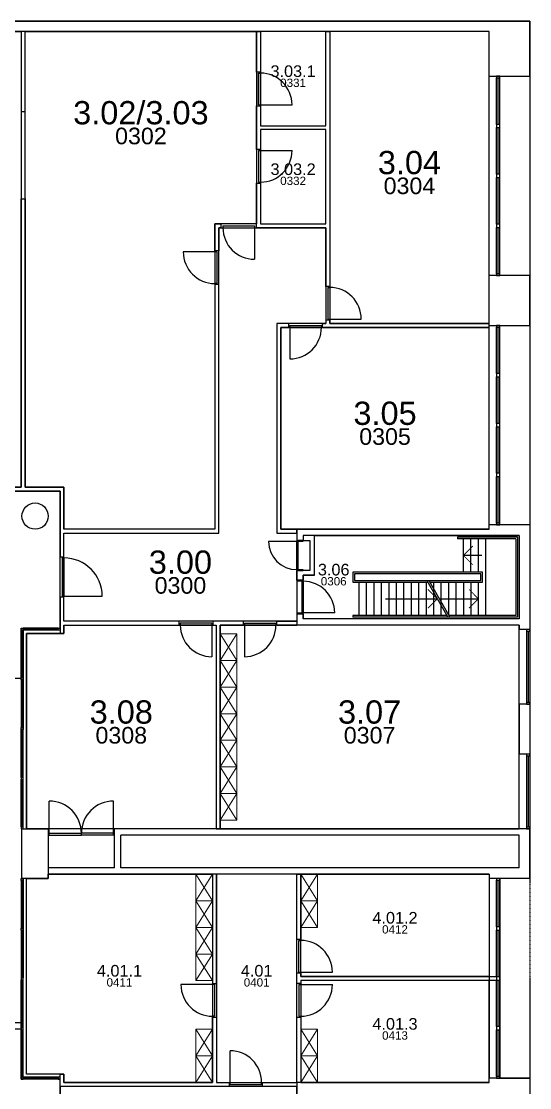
# Model space of a CAD drawing. Header units: millimetres. Extents: x -3070 to 46890, y -11671 to 43799.
# Drawn here: x 31585 to 46890, y 11709 to 43799 of the extents above; entities that cross this region are included whole.
import ezdxf
from ezdxf.enums import TextEntityAlignment as Align

# ---------------------------------------------------------------- set-up
doc = ezdxf.new("R2010")
doc.units = ezdxf.units.MM
doc.linetypes.add('HIDDEN', pattern=[0.375, 0.25, -0.125])
for name, color, linetype in [('T-020---V_LOKAALNAAM', 2, 'Continuous'), ('T-020---V_LOKAALNUMMER', 7, 'Continuous'), ('T-025---V_POLYGOON_BUITENOMTREK', 7, 'Continuous'), ('T-026---V_POLYGOON_LOKAAL', 7, 'Continuous'), ('T-20----B_Wanden', 12, 'Continuous'), ('T-223---B_LICHTEWANDEN', 5, 'Continuous'), ('T-24----B_Trappen', 2, 'Continuous'), ('T-28----B_Kolommen', 4, 'Continuous'), ('T-282---B_DRAAGSTR_PROJECTIE', 7, 'HIDDEN'), ('T-31----B_BUITENSCHRIJNWERK', 2, 'Continuous'), ('T-32----B_BINNENSCHRIJNWERK', 2, 'Continuous'), ('T-328---B_Binnentablet', 3, 'Continuous'), ('T-8-----B_MEUBILAIR', 6, 'Continuous')]:
    doc.layers.add(name, color=color, linetype=linetype)
doc.styles.add('S1-100_H2.5', font='arial.ttf', dxfattribs={"height": 250})
doc.styles.add('S1-100_H3.5', font='arial.ttf', dxfattribs={"height": 350})
doc.styles.add('S1-100_H5', font='arial.ttf', dxfattribs={"height": 500})
doc.styles.add('S1-100_H7', font='arial.ttf', dxfattribs={"height": 700})

msp = doc.modelspace()

# ---------------------------------------------------------------- linework, layer by layer
at = {"layer": 'T-025---V_POLYGOON_BUITENOMTREK'}
msp.add_lwpolyline([(31739.99999999996, -150.9289301387034), (31739.99999999997, -6300.928930138722), (28589.99999999997, -6300.928930138722), (28589.99999999997, -5400.928930138693), (22590, -5400.928930138693), (22590.00000000003, -6300.928930138722), (-2470, -6300.928930138707), (-2470, 19644.07106986131), (-3070, 19644.07106986131), (-3070, 43699.07106986129), (22399.99999999998, 43699.07106986131), (22399.99999999998, 43799.07106986133), (46890, 43799.07106986131), (46890.00000000002, 17999.07106986126), (45989.99999999997, 17999.07106986129), (45989.99999999997, 11999.07106986132), (46890.00000000002, 11999.07106986132), (46890, 8849.07106986131), (40740, 8849.071069861278, -0.4142135623730959)], format="xyb", close=True, dxfattribs=at)
at = {"layer": 'T-026---V_POLYGOON_LOKAAL'}
for points in [[(22590, 43489.07106986131), (31585, 43489.07106986143), (31585, 29779.07106986131), (28470.00000000002, 29779.07106986131), (28470.00000000002, 28649.07106986131), (22590, 28649.07106986131)], [(31704.99999999997, 43489.07106986108), (38665.00000000003, 43489.07106986108), (38665.00000000003, 37709.0710698613), (37410, 37709.07106986128), (37410, 28519.0710698613), (32870, 28519.0710698613), (32870.00000000003, 29779.07106986131), (31705.0000000001, 29779.07106986131)], [(38785.00000000003, 40659.07106986128), (40750.00000000002, 40659.07106986128), (40750.00000000002, 43489.07106986108), (38785.00000000003, 43489.07106986108)], [(40870.00000000003, 34709.07106986101), (45670.00000000009, 34709.07106986101), (45670.00000000009, 43489.07106986131), (40870.00000000003, 43489.07106986131)], [(38785.00000000003, 37709.07106986127), (40750.00000000002, 37709.07106986127), (40750.00000000002, 40539.0710698613), (38785.00000000003, 40539.0710698613)], [(32870, 28399.0710698613), (37529.99999999997, 28399.0710698613), (37529.99999999997, 37589.0710698613), (40750.00000000002, 37589.0710698613), (40750.00000000002, 34709.07106986101), (39280, 34709.07106986101), (39280, 28399.0710698613), (39880, 28399.0710698613), (39880, 25749.07106986129), (32870, 25749.07106986143)], [(39399.99999999997, 28519.07106986132), (45669.99999999991, 28519.07106986132), (45669.99999999991, 34589.07106986118), (39399.99999999997, 34589.07106986118)], [(40410, 28329.07106986131), (46569.99999999997, 28329.07106986131), (46569.99999999997, 25819.07106986131), (40070, 25819.07106986131), (40069.99999999997, 27129.07106986133), (40410, 27129.07106986133)], [(31740, 25379.0710698613), (32870, 25379.07106986131), (32870.00000000002, 25629.07106986128), (37449.99999999997, 25629.07106986128), (37449.99999999997, 19499.07106986131), (31739.99999999997, 19499.0710698613)], [(37570, 19499.0710698613), (46570.00000000008, 19499.07106986132), (46569.99999999997, 25629.07106986131), (37570, 25629.07106986128)], [(31740, 17999.07106986129), (32395.00000000003, 17999.0710698613), (32395.00000000003, 18135.3714970089), (37340.00032227182, 18134.88708174231), (37340.00000000003, 11869.07106986132), (32870.00000000002, 11869.07106986122), (32870, 12119.0710698613), (31740, 12119.07106986128)], [(37460.00000000003, 11869.07106986132), (39880.00029789502, 11869.07106986132), (39880.00029789502, 18134.63826178575), (37460.00000000003, 18134.63826178575)], [(40000.00029790099, 18134.6265065121), (45669.99999999991, 18134.6265065121), (45669.99999999991, 15059.07106986129), (40000.00029790099, 15059.07106986129)], [(45669.99999999991, 14939.0710698613), (40000.00000000002, 14939.0710698613), (40000.00000000002, 11869.07106986132), (45669.99999999991, 11869.07106986132)], [(39879.99999999992, 9099.071069861331), (39880, 9099.071069861331), (39880, 11749.07106986134), (32750.00000000001, 11749.0710698612), (32750.00000000001, 9099.071069861331), (39879.99999999992, 9099.071069861331)]]:
    msp.add_lwpolyline(points, close=True, dxfattribs=at)
msp.add_lwpolyline([(32750.00000000004, 7839.071069861295), (32750, 11964.0710698613), (31585, 11964.07106986131), (31585, 13469.07106986131), (29495.82131453712, 13469.07106987232, 0.311397478308075), (29495.82131453674, 24029.07106985059), (31585, 24029.0710698613), (31585, 25534.0710698613), (32750, 25534.07106986131), (32750.00000000004, 29659.07106986131), (28625.00000000003, 29659.07106986131), (28625.00000000002, 28494.07106986131), (27120.00000000003, 28494.07106986131), (27120.00000000003, 26404.89238439051, 0.1493475937844504), (21940, 28048.53341991144), (21940, 25948.37659192383, -287.9895827890646), (21840, 25949.07106986131), (21840, 28049.0710698613, 0.1520968880765982), (16559.99999999997, 26404.8923843905), (16559.99999999997, 29659.07106986135), (10929.99999999995, 29659.07106986131)], format="xyb", dxfattribs=at)
at = {"layer": 'T-20----B_Wanden'}
for p, q in [((46890, 43799.0710698613), (23764.99999999999, 43799.0710698613)), ((46890, 42149.0710698613), (46890, 43799.0710698613)), ((45670.00000000009, 43489.07106986131), (22589.99999999999, 43489.07106986131)), ((45670.00000000006, 42149.0710698613), (45670.00000000009, 43489.07106986131)), ((45669.99999999997, 34649.0710698613), (45670, 36149.07106986131)), ((46890, 36149.07106986131), (45670, 36149.07106986131)), ((46890, 34649.0710698613), (46890, 36149.07106986131)), ((46890.00000000002, 28649.07106986134), (45669.99999999985, 28649.07106986131)), ((45669.99999999985, 28519.07106986131), (45669.99999999985, 28649.07106986131)), ((46890, 28649.07106986132), (46569.99999999997, 28649.07106986132)), ((46890, 28649.07106986132), (46890, 25499.07106986132)), ((45669.99999999985, 28519.07106986131), (39880, 28519.07106986131)), ((39880, 28519.07106986131), (39880, 28179.07106986131)), ((46569.99999999997, 28329.07106986131), (40069.99999999997, 28329.07106986131)), ((40069.99999999997, 28329.07106986131), (40069.99999999997, 28179.07106986131)), ((46569.99999999997, 28329.07106986131), (46569.99999999997, 25819.07106986131)), ((39880, 25969.07106986133), (39880.00000000003, 25629.07106986131)), ((40070, 25969.07106986133), (40070, 25819.07106986133)), ((46569.99999999997, 25819.07106986131), (40070, 25819.07106986131)), ((46569.99999999997, 25629.07106986131), (39880.00000000003, 25629.07106986131)), ((46569.99999999997, 25629.07106986131), (46569.99999999997, 25499.07106986131)), ((46890, 25499.07106986132), (46569.99999999997, 25499.07106986131)), ((46569.99999999997, 23249.0710698613), (46569.99999999997, 21749.07106986131)), ((46890, 23249.07106986129), (46569.99999999997, 23249.0710698613)), ((46890, 23249.0710698613), (46890, 21749.07106986131)), ((46890, 21749.07106986132), (46569.99999999997, 21749.07106986131)), ((32395.00000000002, 18324.07106986129), (32395.00000000002, 18135.3714970089)), ((45669.99999999985, 18134.07106986129), (45669.99999999985, 17999.07106986129)), ((46890.00000000002, 17999.07106986126), (45669.99999999985, 17999.07106986129)), ((46890, 17999.0710698613), (46569.99999999997, 17999.07106986131)), ((46890.00000000002, 11999.07106986132), (45669.99999999985, 11999.07106986129)), ((45669.99999999985, 11869.07106986129), (45669.99999999985, 11999.07106986129)), ((46890, 11999.0710698613), (46569.99999999997, 11999.0710698613)), ((46890, 11999.0710698613), (46890, 8849.071069861304)), ((45669.99999999985, 11869.07106986129), (39880, 11869.07106986129)), ((39880, 11869.07106986129), (39879.99999999997, 11029.07106986129))]:
    msp.add_line(p, q, dxfattribs=at)
at = {"layer": 'T-20----B_Wanden', "linetype": 'Continuous'}
for p, q in [((45670.00000000006, 42149.0710698613), (46890, 42149.0710698613)), ((45669.99999999997, 34649.0710698613), (46890, 34649.0710698613)), ((40410, 27129.07106986133), (40410, 28329.07106986131)), ((40070, 28179.07106986131), (39880, 28179.07106986131)), ((40070, 28179.07106986131), (40270, 28179.07106986131)), ((40270, 28179.07106986131), (40270, 27269.07106986133)), ((39880, 26979.07106986133), (39880, 27269.07106986133)), ((39880, 27269.07106986133), (40070, 27269.07106986133)), ((40070, 26979.07106986133), (39880, 26979.07106986133)), ((40270, 27269.07106986133), (40070, 27269.07106986133)), ((40069.99999999997, 27129.07106986133), (40070, 26979.07106986133)), ((40410, 27129.07106986133), (40070, 27129.07106986133)), ((39880, 25969.07106986133), (40070, 25969.07106986133)), ((34395.00000000003, 18324.0710698613), (34395.00000000003, 19499.07106986131)), ((46890, 19499.07106986132), (34395.00000000003, 19499.07106986131)), ((34585.00000000003, 18324.0710698613), (34585.00000000003, 19309.07106986131)), ((46570, 19309.07106986132), (34585.00000000003, 19309.07106986132)), ((46569.99999999997, 18324.0710698613), (46570, 19309.07106986132)), ((46890, 17999.0710698613), (46890, 19499.07106986132)), ((34395.00000000002, 18324.07106986129), (32395.00000000002, 18324.07106986129)), ((46569.99999999997, 18324.0710698613), (34585.00000000003, 18324.0710698613)), ((45669.99999999985, 18134.07106986129), (32395.00000000002, 18135.3714970089))]:
    msp.add_line(p, q, dxfattribs=at)
at = {"layer": 'T-20----B_Wanden', "color": 9, "linetype": 'Continuous'}
for p, q in [((31584.99999999999, 13659.07106986127), (29849.49436606329, 13659.07106986127)), ((31584.99999999999, 13469.07106986127), (29495.8213145292, 13469.07106986127))]:
    msp.add_line(p, q, dxfattribs=at)
at = {"layer": 'T-20----B_Wanden', "color": 9}
msp.add_line((31584.99999999999, 13659.07106986127), (31584.99999999999, 13469.07106986127), dxfattribs=at)
at = {"layer": 'T-223---B_LICHTEWANDEN'}
for points in [[(31705.0000000001, 43489.07106986131), (31585, 43489.07106986131), (31585.00000000003, 41089.07106986131), (31705.00000000006, 41089.07106986129)], [(38785.00000000003, 42269.07106986128), (38665.00000000003, 42269.07106986128), (38665.00000000003, 43489.07106986108), (38785.00000000003, 43489.07106986108)], [(37410, 36889.0710698613), (37410, 37709.07106986128), (37595.00000000003, 37709.07106986127), (37595, 37589.0710698613), (37530, 37589.0710698613), (37529.99999999997, 36889.0710698613)], [(39399.99999999997, 28519.07106986132), (39400, 34589.07106986055), (39640, 34589.07106986055), (39640, 34709.07106986101), (39280, 34709.07106986101), (39279.99999999997, 28399.07106986132), (39880, 28399.0710698613), (39880, 28519.07106986131)], [(32750, 25379.0710698613), (32870, 25379.07106986131), (32870, 25629.07106986128), (36340, 25629.07106986131), (36340, 25749.07106986132), (32870, 25749.07106986129), (32870.00000000002, 26469.07106986131), (32750, 26469.07106986131)], [(38270, 25629.07106986131), (38270, 25749.07106986129), (37350, 25749.07106986132), (37350, 25629.07106986128), (37449.99999999997, 25629.07106986128), (37449.99999999997, 19499.0710698613), (37570, 19499.0710698613), (37570, 25629.07106986128)], [(37340.00000000032, 14839.07106986126), (37460.0000000002, 14839.07106986126), (37460.00032227553, 18134.87532646865), (37340.00032227585, 18134.92854154628)], [(40000.0000000002, 15059.07106986129), (45890, 15059.07106986129), (45890, 14939.0710698613), (40000.0000000002, 14939.07106986129), (40000.0000000002, 14839.07106986126), (39880.0000000002, 14839.07106986126), (39880.00000000038, 15161.63869735583), (40000.0000000002, 15161.63869735583)], [(32870, 12119.0710698613), (32870.00000000002, 11869.07106986122), (37340.00000000003, 11869.07106986132), (37340.00000000026, 13829.07106986126), (37460.00000000015, 13829.07106986126), (37460.00000000003, 11869.07106986132), (37840.00000000009, 11869.07106986138), (37840.00000000009, 11749.0710698614), (32750, 11749.07106986122), (32750, 12119.07106986131)], [(39880.0000000002, 13829.07106986126), (40000.00000000015, 13829.07106986125), (40000.00000000002, 11869.07106986132), (39880.00000000003, 11869.07106986133)], [(39880, 11869.07106986129), (39880.00000000003, 11749.0710698613), (38850.00000000009, 11749.07106986136), (38850.00000000009, 11869.07106986136)]]:
    msp.add_lwpolyline(points, close=True, dxfattribs=at)
for points in [[(40750.00000000002, 40659.07106986128), (40750.00000000002, 43489.07106986108), (40870.00000000003, 43489.07106986108), (40870.00000000003, 35819.07106986101), (40750.00000000002, 35819.07106986101), (40750.00000000002, 37589.0710698613), (38665.00000000003, 37589.0710698613), (38665.00000000003, 37709.07106986127), (38665.00000000003, 38929.07106986131), (38785.00000000003, 38929.07106986131), (38785.00000000003, 37709.07106986127), (40750.00000000002, 37709.07106986127), (40750.00000000002, 40539.0710698613)], [(40750.00000000002, 40539.0710698613), (38785.00000000003, 40539.0710698613), (38785.00000000003, 39939.07106986131), (38665.00000000003, 39939.07106986131), (38665.00000000003, 41259.07106986128), (38785.00000000003, 41259.07106986128), (38785.00000000003, 40659.07106986128), (40750.00000000002, 40659.07106986128)], [(30770.00000000003, 29779.07106986131), (31585.00000000001, 29779.07106986131), (31585.00000000003, 38459.07106986132), (31705.00000000006, 38459.0710698613), (31704.99999999967, 29779.07106986131), (32870.00000000003, 29779.07106986131), (32870, 28519.0710698613)], [(30770.00000000003, 29779.07106986131), (30770.00000000003, 29659.07106986131), (32750.00000000003, 29659.07106986133), (32750.00000000002, 27679.07106986131), (32870.00000000002, 27679.07106986131), (32870, 28399.0710698613), (37529.99999999997, 28399.0710698613), (37529.99999999997, 35879.0710698613), (37410, 35879.0710698613), (37410, 28519.0710698613), (32870, 28519.0710698613), (32870.00000000003, 29779.07106986131), (31705.00000000003, 29779.07106986131)], [(40650, 34589.07106986067), (45669.99999999991, 34589.07106986118), (45669.99999999991, 34709.07106986118), (40870.00000000003, 34709.07106986101), (40870.00000000003, 34809.07106986101), (40750.00000000002, 34809.07106986101), (40750.00000000002, 34709.07106986101)], [(40650, 34589.07106986055), (40650, 34709.07106986101), (40750.00000000002, 34709.07106986101)], [(31585.00000000003, 29779.07106986131), (30770.00000000003, 29779.07106986131), (30770.00000000003, 29659.07106986131), (32750.00000000004, 29659.07106986131), (32750.00000000002, 27679.07106986131), (32870.00000000002, 27679.07106986131), (32870, 28399.0710698613)], [(32870.00000000002, 25749.07106986129), (32870.00000000002, 26469.07106986131), (32750, 26469.07106986131), (32750, 25379.0710698613)], [(39280, 25629.07106986128), (39880.00000000003, 25629.07106986131), (39280, 25629.07106986131), (39280, 25749.07106986132), (39880.00000000003, 25749.07106986132), (39880.00000000003, 25629.07106986131)], [(32870, 25629.07106986139), (32870, 25379.07106986131), (32750, 25379.0710698613)], [(39880.00000000049, 16171.63869735583), (39880.00029790132, 18134.67972158973), (40000.00029790099, 18134.6265065121), (40000.00000000026, 16171.63869735583), (39880.0000000002, 16171.63869735583)], [(32870, 11869.07106986122), (32870, 12119.0710698613), (32750, 12119.07106986131)]]:
    msp.add_lwpolyline(points, dxfattribs=at)
at = {"layer": 'T-24----B_Trappen'}
for p, q in [((46520, 28279.07106986132), (44719.99999999996, 28279.07106986132)), ((44719.99999999996, 28279.07106986132), (44719.99999999996, 28229.07106986132)), ((46520, 28279.07106986132), (46519.99999999997, 25869.07106986132)), ((46469.99999999997, 28229.07106986132), (44719.99999999996, 28229.07106986132)), ((44894.99999999996, 27224.07106986132), (44894.99999999996, 28229.07106986132)), ((45119.99999999996, 27224.07106986132), (45119.99999999996, 28229.07106986132)), ((45344.99999999996, 27224.07106986132), (45344.99999999996, 28229.07106986132)), ((45569.99999999997, 25919.07106986132), (45569.99999999997, 28229.07106986132)), ((46469.99999999997, 28229.07106986132), (46469.99999999997, 25919.07106986132)), ((45444.99999999997, 27726.57106986131), (44894.99999999996, 27726.57106986131)), ((43791.1324865405, 26974.07106986132), (44429.10453399504, 25869.07106986132)), ((43848.86751345947, 26974.07106986131), (44486.83956091399, 25869.07106986132)), ((41744.99999999997, 26924.07106986132), (41744.99999999997, 25919.07106986132)), ((41969.99999999997, 26924.07106986132), (41969.99999999997, 25919.07106986132)), ((42194.99999999997, 26924.07106986132), (42194.99999999997, 25919.07106986132)), ((42419.99999999997, 26924.07106986132), (42419.99999999997, 25919.07106986132)), ((42644.99999999997, 26924.07106986132), (42644.99999999997, 25919.07106986132)), ((42869.99999999997, 26924.07106986132), (42869.99999999997, 25919.07106986132)), ((43094.99999999997, 26924.07106986132), (43094.99999999997, 25919.07106986132)), ((43319.99999999997, 26924.07106986132), (43319.99999999997, 25919.07106986132)), ((43544.99999999997, 26924.07106986132), (43544.99999999997, 25919.07106986132)), ((43769.99999999997, 26924.07106986132), (43769.99999999997, 25919.07106986132)), ((43994.99999999997, 26924.07106986132), (43994.99999999997, 25919.07106986132)), ((44219.99999999997, 26924.07106986132), (44219.99999999997, 25919.07106986132)), ((44444.99999999997, 26924.07106986132), (44444.99999999997, 25941.53931513075)), ((44669.99999999996, 26924.07106986132), (44669.99999999996, 25919.07106986132)), ((44894.99999999996, 26924.07106986132), (44894.99999999996, 25919.07106986132)), ((45119.99999999996, 26924.07106986132), (45119.99999999996, 25919.07106986132)), ((45344.99999999996, 25919.07106986132), (45344.99999999996, 26924.07106986132)), ((42544.99999999997, 26421.57106986132), (44110.11851026776, 26421.57106986132)), ((44167.85353718672, 26421.57106986132), (45344.99999999996, 26421.57106986132)), ((44400.23702053557, 25919.07106986132), (41569.99999999997, 25919.07106986132)), ((41569.99999999997, 25919.07106986132), (41569.99999999997, 25869.07106986132)), ((46519.99999999997, 25869.07106986132), (41569.99999999997, 25869.07106986132)), ((46469.99999999997, 25919.07106986132), (44457.97204745453, 25919.07106986132))]:
    msp.add_line(p, q, dxfattribs=at)
at = {"layer": 'T-24----B_Trappen', "const_width": 25}
for points in [[(45177.8427124746, 28009.41378233594), (44894.99999999996, 27726.57106986131), (45177.8427124746, 27443.7283573867)], [(43827.27579779315, 26138.7283573867), (44110.11851026778, 26421.57106986132), (43827.27579779315, 26704.41378233594)], [(45062.15728752539, 26138.7283573867), (45344.99999999996, 26421.57106986132), (45062.15728752539, 26704.41378233594)]]:
    msp.add_lwpolyline(points, dxfattribs=at)
at = {"layer": 'T-24----B_Trappen'}
msp.add_lwpolyline([(43877.73502691896, 26924.07106986132), (45469.99999999997, 26924.07106986132), (45469.99999999997, 27224.07106986132), (41569.99999999997, 27224.07106986132), (41569.99999999997, 26924.07106986132), (43819.99999999997, 26924.07106986132)], dxfattribs=at)
msp.add_lwpolyline([(45419.99999999997, 27174.07106986132), (41619.99999999997, 27174.07106986132), (41619.99999999997, 26974.07106986132), (45419.99999999997, 26974.07106986132)], close=True, dxfattribs=at)
at = {"layer": 'T-28----B_Kolommen'}
msp.add_lwpolyline([(32395.00000000003, 17999.0710698613), (31605.00000000003, 17999.0710698613), (31605.00000000003, 19499.0710698613), (32395.00000000003, 19499.0710698613)], close=True, dxfattribs=at)
msp.add_circle((32000.00000000003, 28909.07106986133), 395, dxfattribs=at)
at = {"layer": 'T-282---B_DRAAGSTR_PROJECTIE'}
for p, q in [((45670.00000000009, 36149.07106986136), (45669.99999999997, 42149.07106986133)), ((46889.99999999997, 42149.07106986129), (46889.99999999997, 36149.0710698613)), ((45670.00000000009, 28649.07106986133), (45669.99999999997, 34649.0710698613)), ((46890, 34649.0710698613), (46890, 28649.07106986128)), ((46570.00000000008, 23249.07106986131), (46569.99999999985, 25499.07106986131)), ((46570.00000000008, 19499.07106986134), (46569.99999999985, 21749.07106986134)), ((45669.99999999997, 17999.07106986126), (45669.99999999985, 11999.07106986129)), ((46890, 17999.07106986125), (46890, 11999.07106986124))]:
    msp.add_line(p, q, dxfattribs=at)
at = {"layer": 'T-31----B_BUITENSCHRIJNWERK', "color": 1}
for p, q in [((45890.00000000009, 40699.07106986138), (45890.00000000009, 42099.07106986136)), ((45990.00000000009, 40699.07106986138), (45990.00000000009, 42099.07106986136)), ((45890.00000000009, 39199.07106986136), (45890.00000000009, 40599.07106986135)), ((45990.00000000009, 39199.07106986136), (45990.00000000009, 40599.07106986135)), ((45890.00000000009, 37699.07106986139), (45890.00000000009, 39099.07106986138)), ((45990.00000000009, 37699.07106986139), (45990.00000000009, 39099.07106986138)), ((45890.00000000009, 36199.07106986138), (45890.00000000009, 37599.07106986136)), ((45990.00000000009, 36199.07106986138), (45990.00000000009, 37599.07106986136)), ((45890.00000000009, 33199.07106986138), (45890.00000000009, 34599.07106986136)), ((45990.00000000009, 33199.07106986138), (45990.00000000009, 34599.07106986136)), ((45890.00000000009, 31699.07106986136), (45890.00000000009, 33099.07106986135)), ((45990.00000000009, 31699.07106986136), (45990.00000000009, 33099.07106986135)), ((45890.00000000009, 30199.07106986139), (45890.00000000009, 31599.07106986138)), ((45990.00000000009, 30199.07106986139), (45990.00000000009, 31599.07106986138)), ((45890.00000000009, 28699.07106986138), (45890.00000000009, 30099.07106986136)), ((45990.00000000009, 28699.07106986138), (45990.00000000009, 30099.07106986136)), ((46790, 25449.07106986131), (46790, 23299.07106986131)), ((46890, 25449.07106986131), (46890, 23299.07106986131)), ((46790, 21699.07106986134), (46790, 19549.07106986134)), ((46890, 21699.07106986134), (46890, 19549.07106986134)), ((45889.99999999997, 16549.07106986134), (45889.99999999997, 17949.07106986132)), ((45989.99999999997, 16549.07106986134), (45989.99999999997, 17949.07106986132)), ((45889.99999999997, 15049.07106986132), (45889.99999999997, 16449.07106986131)), ((45989.99999999997, 15049.07106986132), (45989.99999999997, 16449.07106986131)), ((45889.99999999997, 13549.07106986135), (45889.99999999997, 14949.07106986134)), ((45989.99999999997, 13549.07106986135), (45989.99999999997, 14949.07106986134)), ((45889.99999999997, 12049.07106986134), (45889.99999999997, 13449.07106986132)), ((45989.99999999997, 12049.07106986134), (45989.99999999997, 13449.07106986132))]:
    msp.add_line(p, q, dxfattribs=at)
at = {"layer": 'T-31----B_BUITENSCHRIJNWERK'}
for p, q in [((45940.00000000009, 40699.07106986138), (45940.00000000009, 42099.07106986136)), ((45940.00000000009, 39199.07106986136), (45940.00000000009, 40599.07106986135)), ((45940.00000000009, 37699.07106986139), (45940.00000000009, 39099.07106986138)), ((45940.00000000009, 36199.07106986138), (45940.00000000009, 37599.07106986136)), ((45940.00000000009, 33199.07106986138), (45940.00000000009, 34599.07106986136)), ((45940.00000000009, 31699.07106986136), (45940.00000000009, 33099.07106986135)), ((45940.00000000009, 30199.07106986139), (45940.00000000009, 31599.07106986138)), ((45940.00000000009, 28699.07106986138), (45940.00000000009, 30099.07106986136)), ((46840, 25449.07106986131), (46840, 23299.07106986131)), ((46840, 21699.07106986134), (46840, 19549.07106986134)), ((45939.99999999997, 16549.07106986134), (45939.99999999997, 17949.07106986132)), ((45939.99999999997, 15049.07106986132), (45939.99999999997, 16449.07106986131)), ((45939.99999999997, 13549.07106986135), (45939.99999999997, 14949.07106986134)), ((45939.99999999997, 12049.07106986134), (45939.99999999997, 13449.07106986132))]:
    msp.add_line(p, q, dxfattribs=at)
for points in [[(45990.00000000009, 42099.07106986138), (45990.00000000009, 42149.07106986133), (45890.00000000009, 42149.07106986133), (45890.00000000009, 42099.07106986138)], [(45990.00000000009, 40599.07106986138), (45990.00000000009, 40699.07106986138), (45890.00000000009, 40699.07106986138), (45890.00000000009, 40599.07106986138)], [(45990.00000000009, 39099.07106986136), (45990.00000000009, 39199.07106986136), (45890.00000000009, 39199.07106986136), (45890.00000000009, 39099.07106986136)], [(45990.00000000009, 37599.07106986136), (45990.00000000009, 37699.07106986139), (45890.00000000009, 37699.07106986139), (45890.00000000009, 37599.07106986136)], [(45990.00000000009, 36149.07106986136), (45990.00000000009, 36199.07106986138), (45890.00000000009, 36199.07106986138), (45890.00000000009, 36149.07106986136)], [(45990.00000000009, 34599.07106986138), (45990.00000000009, 34649.07106986133), (45890.00000000009, 34649.07106986133), (45890.00000000009, 34599.07106986138)], [(45990.00000000009, 33099.07106986138), (45990.00000000009, 33199.07106986138), (45890.00000000009, 33199.07106986138), (45890.00000000009, 33099.07106986138)], [(45990.00000000009, 31599.07106986136), (45990.00000000009, 31699.07106986136), (45890.00000000009, 31699.07106986136), (45890.00000000009, 31599.07106986136)], [(45990.00000000009, 30099.07106986136), (45990.00000000009, 30199.07106986139), (45890.00000000009, 30199.07106986139), (45890.00000000009, 30099.07106986136)], [(45990.00000000009, 28649.07106986136), (45990.00000000009, 28699.07106986138), (45890.00000000009, 28699.07106986138), (45890.00000000009, 28649.07106986136)], [(46790, 25499.07106986131), (46790, 25449.07106986131), (46890, 25449.07106986131), (46890, 25499.07106986131)], [(46790, 23299.07106986131), (46790.0000000001, 23249.07106986131), (46890.00000000011, 23249.07106986131), (46890, 23299.07106986131)], [(46790, 21749.07106986134), (46790, 21699.07106986134), (46890, 21699.07106986134), (46890, 21749.07106986134)], [(46790, 19549.07106986131), (46790.0000000001, 19499.07106986134), (46890.0000000001, 19499.07106986134), (46890, 19549.07106986131)], [(45989.99999999997, 17949.07106986134), (45989.99999999997, 17999.07106986129), (45889.99999999997, 17999.07106986129), (45889.99999999997, 17949.07106986134)], [(45989.99999999997, 16449.07106986134), (45989.99999999997, 16549.07106986134), (45889.99999999997, 16549.07106986134), (45889.99999999997, 16449.07106986134)], [(45989.99999999997, 14949.07106986132), (45989.99999999997, 15049.07106986132), (45889.99999999997, 15049.07106986132), (45889.99999999997, 14949.07106986132)], [(45989.99999999997, 13449.07106986132), (45989.99999999997, 13549.07106986135), (45889.99999999997, 13549.07106986135), (45889.99999999997, 13449.07106986132)], [(45989.99999999997, 11999.07106986132), (45989.99999999997, 12049.07106986134), (45889.99999999997, 12049.07106986134), (45889.99999999997, 11999.07106986132)]]:
    msp.add_lwpolyline(points, close=True, dxfattribs=at)
at = {"layer": 'T-32----B_BINNENSCHRIJNWERK'}
for p, q in [((38725.00000000003, 41289.07106986134), (38725.00000000003, 42239.07106986133)), ((38725.00000000003, 42239.07106986133), (38784.99999999997, 42239.07106986133)), ((38784.99999999997, 41289.07106986134), (38784.99999999997, 42239.07106986133)), ((38725.00000000003, 41289.07106986134), (38784.99999999997, 41289.07106986134)), ((38784.99999999997, 41289.07106986134), (39734.99999999997, 41289.07106986134)), ((38725.00000000003, 39909.07106986125), (38725.00000000003, 38959.07106986125)), ((38725.00000000003, 39909.07106986125), (38784.99999999997, 39909.07106986125)), ((38784.99999999997, 39909.07106986125), (38784.99999999997, 38959.07106986125)), ((38784.99999999997, 39909.07106986125), (39734.99999999997, 39909.07106986125)), ((38725.00000000003, 38959.07106986125), (38784.99999999997, 38959.07106986125)), ((37655.00000000003, 37649.07106986137), (38605.00000000003, 37649.07106986137)), ((37655.00000000003, 37649.07106986137), (37655.00000000003, 37589.07106986141)), ((37655.00000000003, 37589.07106986141), (38605.00000000003, 37589.07106986141)), ((38605.00000000003, 37649.07106986137), (38605.00000000003, 37589.07106986141)), ((38605, 37589.07106986141), (38605, 36639.07106986141)), ((37410.00000000003, 36859.07106986124), (36460.00000000003, 36859.07106986124)), ((37410.00000000003, 36859.07106986125), (37410.00000000003, 35909.07106986125)), ((37469.99999999997, 36859.07106986125), (37410.00000000003, 36859.07106986125)), ((37469.99999999997, 36859.07106986125), (37469.99999999997, 35909.07106986125)), ((37469.99999999997, 35909.07106986125), (37410.00000000003, 35909.07106986125)), ((40810.00000000003, 35789.07106986096), (40810.00000000003, 34839.07106986095)), ((40810.00000000003, 35789.07106986096), (40870, 35789.07106986096)), ((40870, 35789.07106986096), (40870, 34839.07106986095)), ((40810.00000000003, 34839.07106986095), (40870, 34839.07106986095)), ((40870, 34839.07106986096), (41820, 34839.07106986096)), ((39670, 34649.07106986111), (40620, 34649.07106986111)), ((39670, 34649.07106986111), (39670, 34589.07106986115)), ((39670, 34589.07106986115), (40620, 34589.07106986115)), ((39670.00000000003, 34589.07106986115), (39670.00000000003, 33639.07106986114)), ((40620, 34649.07106986111), (40620, 34589.07106986115)), ((32809.99999999993, 27649.07106986131), (32809.99999999993, 26499.07106986131)), ((32809.99999999993, 27649.07106986131), (32869.99999999991, 27649.07106986131)), ((32869.99999999991, 27649.07106986131), (32869.99999999991, 26499.07106986131)), ((32809.99999999993, 26499.07106986131), (32869.99999999991, 26499.07106986131)), ((32869.99999999991, 26499.07106986134), (34019.99999999987, 26499.07106986134)), ((37319.99999999997, 25689.07106986183), (36369.99999999997, 25689.07106986183)), ((36369.99999999997, 25689.07106986183), (36369.99999999997, 25629.07106986187)), ((37319.99999999997, 25689.07106986183), (37319.99999999997, 25629.07106986187)), ((38300, 25689.07106986183), (39250, 25689.07106986183)), ((38300, 25689.07106986183), (38300, 25629.07106986187)), ((39250, 25689.07106986183), (39250, 25629.07106986187)), ((31614.99999999999, 25474.07106986133), (31615, 24046.57106986131)), ((32689.99999999999, 25504.07106986136), (31644.99999999998, 25504.07106986133)), ((37319.99999999997, 25629.07106986187), (36369.99999999997, 25629.07106986187)), ((37319.99999999997, 25629.07106986187), (37319.99999999997, 24679.07106986188)), ((38300, 25629.07106986187), (39250, 25629.07106986187)), ((38300.00000000003, 25629.07106986187), (38300.00000000003, 24679.07106986188)), ((31615, 23986.57106986131), (31615, 22546.57106986131)), ((31615, 21046.57106986133), (31615, 22486.57106986132)), ((31615, 19559.07106986131), (31615, 20986.57106986133)), ((32425.00000000005, 19364.07106986132), (32425.00000000005, 20334.07106986132)), ((34365.00000000003, 19364.07106986132), (34365.00000000003, 20334.07106986132)), ((32425.00000000003, 19364.07106986132), (33395.00000000003, 19364.07106986132)), ((32425.00000000003, 19304.07106986137), (32425.00000000003, 19364.07106986132)), ((32425.00000000003, 19304.07106986137), (33395.00000000003, 19304.07106986137)), ((33395.00000000003, 19304.07106986137), (33395.00000000003, 19364.07106986132)), ((34365.00000000003, 19364.07106986132), (33395.00000000003, 19364.07106986132)), ((33395.00000000003, 19304.07106986137), (33395.00000000003, 19364.07106986132)), ((34365.00000000003, 19304.07106986137), (33395.00000000003, 19304.07106986137)), ((34365.00000000003, 19304.07106986137), (34365.00000000003, 19364.07106986132)), ((31615.00000000001, 17939.0710698613), (31615.00000000001, 16511.57106986129)), ((31615.00000000001, 16451.57106986129), (31615.00000000001, 15011.57106986129)), ((39940.00000000022, 15189.07106986138), (39940.00000000022, 16139.07106986138)), ((39940.00000000022, 16139.07106986138), (40000.00000000017, 16139.07106986138)), ((40000.00000000017, 15189.07106986138), (40000.00000000017, 16139.07106986138)), ((39940.00000000022, 15189.07106986138), (40000.00000000017, 15189.07106986138)), ((40000.00000000017, 15189.07106986139), (40950.00000000017, 15189.07106986139)), ((31615.00000000001, 13511.5710698613), (31615.00000000001, 14951.5710698613)), ((37340.00000000035, 14809.07106986125), (36390.00000000032, 14809.07106986125)), ((37340.00000000035, 14809.07106986126), (37340.00000000035, 13859.07106986126)), ((37400.00000000032, 14809.07106986126), (37340.00000000035, 14809.07106986126)), ((37400.00000000032, 14809.07106986126), (37400.00000000032, 13859.07106986126)), ((39940.00000000022, 14809.07106986119), (39940.00000000022, 13859.07106986119)), ((39940.00000000022, 14809.07106986119), (40000.00000000017, 14809.07106986119)), ((40000.00000000017, 14809.07106986119), (40000.00000000017, 13859.07106986119)), ((40000.00000000017, 14809.07106986119), (40950.00000000017, 14809.07106986119)), ((37400.00000000032, 13859.07106986126), (37340.00000000035, 13859.07106986126)), ((39940.00000000022, 13859.07106986119), (40000.00000000017, 13859.07106986119)), ((31615.00000000001, 12024.07106986129), (31615.00000000001, 13451.5710698613)), ((37870.00000000009, 11869.07106986135), (37870.00000000009, 12819.07106986135)), ((32690.00000000001, 11994.07106986126), (31645.00000000002, 11994.07106986129)), ((37870.00000000009, 11869.07106986135), (38820.00000000009, 11869.07106986135)), ((37870.00000000009, 11809.0710698614), (37870.00000000009, 11869.07106986135)), ((37870.00000000009, 11809.0710698614), (38820.00000000009, 11809.0710698614)), ((38820.00000000009, 11809.0710698614), (38820.00000000009, 11869.07106986135))]:
    msp.add_line(p, q, dxfattribs=at)
at = {"layer": 'T-32----B_BINNENSCHRIJNWERK', "linetype": 'Continuous'}
for p, q in [((39880, 28149.07106986134), (39030, 28149.07106986134)), ((39880, 27299.07106986134), (39880, 28149.07106986134)), ((40070, 28149.07106986134), (39880, 28149.07106986134)), ((39911.66666660002, 28149.07106986134), (39911.66666660002, 27299.07106986134)), ((39880, 27299.07106986134), (40070, 27299.07106986134)), ((40070, 26949.07106986133), (39880, 26949.07106986133)), ((40038.33333339998, 25999.07106986131), (40038.33333339998, 26949.07106986133)), ((40070, 26949.07106986133), (40070, 25999.07106986131)), ((39880, 25999.07106986131), (40070, 25999.07106986131)), ((41020, 25999.07106986131), (40070, 25999.07106986131))]:
    msp.add_line(p, q, dxfattribs=at)
at = {"layer": 'T-32----B_BINNENSCHRIJNWERK', "color": 1}
for p, q in [((31584.99999999999, 25474.07106986133), (31585, 24046.57106986131)), ((32689.99999999999, 25534.07106986135), (31644.99999999998, 25534.07106986133)), ((32689.99999999999, 25474.07106986136), (31644.99999999998, 25474.07106986133)), ((31644.99999999998, 25474.07106986133), (31645, 24046.57106986131)), ((31585, 23986.57106986131), (31585, 22546.57106986131)), ((31645, 23986.57106986131), (31645, 22546.57106986131)), ((31585, 21046.57106986133), (31585, 22486.57106986132)), ((31645, 21046.57106986133), (31645, 22486.57106986132)), ((31585, 19559.07106986131), (31585, 20986.57106986133)), ((31645, 19559.07106986131), (31645, 20986.57106986133)), ((31585.00000000001, 17939.0710698613), (31585.00000000001, 16511.57106986129)), ((31645.00000000002, 17939.0710698613), (31645.00000000002, 16511.57106986129)), ((31585.00000000001, 16451.57106986129), (31585.00000000001, 15011.57106986129)), ((31645.00000000002, 16451.57106986129), (31645.00000000002, 15011.57106986129)), ((31585.00000000001, 13511.5710698613), (31585.00000000001, 14951.5710698613)), ((31645.00000000002, 13511.5710698613), (31645.00000000002, 14951.5710698613)), ((31585.00000000001, 12024.07106986129), (31585.00000000001, 13451.5710698613)), ((31645.00000000002, 12024.07106986129), (31645.00000000002, 13451.5710698613)), ((32690.00000000001, 12024.07106986126), (31645.00000000002, 12024.07106986129)), ((32690.00000000001, 11964.07106986126), (31645.00000000002, 11964.07106986129))]:
    msp.add_line(p, q, dxfattribs=at)
at = {"layer": 'T-32----B_BINNENSCHRIJNWERK'}
for points in [[(31644.99999999998, 25534.07106986133), (31644.99999999998, 25474.07106986133), (31584.99999999999, 25474.07106986133), (31584.99999999999, 25534.07106986133)], [(32749.99999999999, 25534.07106986135), (32749.99999999999, 25474.07106986136), (32689.99999999999, 25474.07106986136), (32689.99999999999, 25534.07106986135)], [(31645, 24046.57106986131), (31645, 23986.57106986131), (31585, 23986.57106986131), (31585, 24046.57106986131)], [(31645, 22546.57106986131), (31645, 22486.57106986131), (31585, 22486.57106986131), (31585, 22546.57106986131)], [(31645, 20986.57106986133), (31645, 21046.57106986133), (31585, 21046.57106986133), (31585, 20986.57106986133)], [(31645, 19499.07106986131), (31645, 19559.07106986131), (31585, 19559.07106986131), (31585, 19499.07106986131)], [(31645.00000000002, 17999.0710698613), (31645.00000000002, 17939.0710698613), (31585.00000000001, 17939.0710698613), (31585.00000000001, 17999.0710698613)], [(31645.00000000002, 16511.57106986129), (31645.00000000002, 16451.57106986129), (31585.00000000001, 16451.57106986129), (31585.00000000001, 16511.57106986129)], [(31645.00000000002, 14951.5710698613), (31645.00000000002, 15011.5710698613), (31585.00000000001, 15011.5710698613), (31585.00000000001, 14951.5710698613)], [(31645.00000000002, 13451.5710698613), (31645.00000000002, 13511.5710698613), (31585.00000000001, 13511.5710698613), (31585.00000000001, 13451.5710698613)], [(31645.00000000002, 11964.07106986129), (31645.00000000002, 12024.07106986129), (31585.00000000001, 12024.07106986129), (31585.00000000001, 11964.07106986129)], [(32750.00000000002, 11964.07106986126), (32750.00000000002, 12024.07106986126), (32690.00000000001, 12024.07106986126), (32690.00000000001, 11964.07106986126)]]:
    msp.add_lwpolyline(points, close=True, dxfattribs=at)
for centre, radius, start, end in [((38784.99999999997, 41289.07106986134), 950, 0, 90), ((38784.99999999997, 39909.07106986125), 950, 270, 0), ((38605.00000000003, 37589.07106986141), 950, 180, 270), ((37410.00000000003, 36859.07106986125), 950, 180, 270), ((40870, 34839.07106986095), 949.9999999999997, 0, 90), ((39670, 34589.07106986115), 950, 270, 0), ((32869.99999999991, 26499.07106986134), 1149.999999999971, 0, 90), ((37319.99999999997, 25629.07106986187), 950.0000000000003, 180, 270), ((38300, 25629.07106986187), 950, 270, 0), ((32425.00000000005, 19364.07106986132), 969.9999999999857, 0, 90), ((34365.00000000003, 19364.07106986132), 969.9999999999857, 90, 180), ((40000.00000000017, 15189.07106986138), 949.9999999999997, 0, 90), ((37340.00000000035, 14809.07106986126), 950, 180, 270), ((40000.00000000017, 14809.07106986119), 950, 270, 0), ((37870.00000000009, 11869.07106986135), 950, 0, 90)]:
    msp.add_arc(centre, radius, start, end, dxfattribs=at)
at = {"layer": 'T-32----B_BINNENSCHRIJNWERK', "linetype": 'Continuous'}
for centre, radius, start, end in [((39880, 28149.07106986134), 850, 180, 270), ((40070, 25999.07106986131), 950.0000000000143, 0, 90)]:
    msp.add_arc(centre, radius, start, end, dxfattribs=at)
at = {"layer": 'T-328---B_Binnentablet'}
for p, q in [((32750, 25379.0710698613), (31740, 25379.0710698613)), ((32750, 25379.0710698613), (31740, 25379.0710698613)), ((31740, 25379.0710698613), (31739.99999999997, 19499.07106986129)), ((31740, 12119.07106986128), (31740, 17999.07106986129)), ((32750, 12119.07106986128), (31740, 12119.07106986128))]:
    msp.add_line(p, q, dxfattribs=at)
at = {"layer": 'T-8-----B_MEUBILAIR', "lineweight": 0}
for p, q in [((37570, 24564.07106986128), (37570, 25364.07106986128)), ((37570, 25364.07106986128), (38070, 25364.07106986128)), ((37570, 25364.07106986128), (38070, 24564.07106986128)), ((37570, 24564.07106986128), (38070, 25364.07106986128)), ((38070, 25364.07106986128), (38070, 24564.07106986128)), ((37570, 23764.07106986129), (37570, 24564.07106986129)), ((37570, 24564.07106986129), (38070, 24564.07106986129)), ((37570, 24564.07106986129), (38070, 23764.07106986129)), ((37570, 23764.07106986129), (38070, 24564.07106986129)), ((38070, 24564.07106986129), (38070, 23764.07106986129)), ((38070, 23764.07106986129), (37570, 23764.07106986129)), ((37570, 22964.0710698613), (37570, 23764.07106986129)), ((37570, 23764.07106986129), (38070, 23764.07106986129)), ((37570, 23764.07106986129), (38070, 22964.0710698613)), ((37570, 22964.0710698613), (38070, 23764.07106986129)), ((38070, 23764.07106986129), (38070, 22964.0710698613)), ((38070, 22964.0710698613), (37570, 22964.0710698613)), ((37570, 22964.0710698613), (37570, 22164.07106986129)), ((37570, 22164.07106986129), (38070, 22964.0710698613)), ((37570, 22964.0710698613), (38070, 22164.07106986129)), ((38070, 22964.0710698613), (37570, 22964.0710698613)), ((38070, 22164.07106986129), (38070, 22964.0710698613)), ((37570, 22164.07106986129), (38070, 22164.07106986129)), ((37570, 22164.07106986129), (38070, 22164.07106986129)), ((37570, 21364.07106986129), (37570, 22164.07106986129)), ((37570, 22164.07106986129), (38070, 22164.07106986129)), ((37570, 22164.07106986129), (38070, 21364.07106986129)), ((37570, 21364.07106986129), (38070, 22164.07106986129)), ((38070, 22164.07106986129), (38070, 21364.07106986129)), ((38070, 21364.07106986129), (37570, 21364.07106986129)), ((37570, 20564.07106986129), (37570, 21364.07106986129)), ((37570, 21364.07106986129), (38070, 21364.07106986129)), ((37570, 21364.07106986129), (38070, 20564.07106986129)), ((37570, 20564.07106986129), (38070, 21364.07106986129)), ((38070, 21364.07106986129), (38070, 20564.07106986129)), ((38070, 20564.07106986129), (37570, 20564.07106986129)), ((37570, 19764.07106986129), (37570, 20564.07106986129)), ((37570, 20564.07106986129), (38070, 19764.07106986129)), ((37570, 19764.07106986129), (38070, 20564.07106986129)), ((38070, 20564.07106986129), (38070, 19764.07106986129)), ((38070, 19764.07106986129), (37570, 19764.07106986129)), ((36840.0000000007, 17331.63869735576), (36840.0000000007, 18131.63869735576)), ((36840.0000000007, 18131.63869735576), (37340.0000000007, 18131.63869735576)), ((36840.0000000007, 18131.63869735576), (37340.0000000007, 17331.63869735576)), ((36840.0000000007, 17331.63869735576), (37340.0000000007, 18131.63869735576)), ((37340.0000000007, 18131.63869735576), (37340.0000000007, 17331.63869735576)), ((40500.00000000038, 18131.58548227813), (40000.00000000038, 18131.58548227813)), ((40000.00000000038, 17331.58548227813), (40000.00000000038, 18131.58548227813)), ((40000.00000000038, 18131.58548227813), (40500.00000000038, 17331.58548227813)), ((40000.00000000038, 17331.58548227813), (40500.00000000038, 18131.58548227813)), ((40500.00000000038, 18131.58548227813), (40500.00000000038, 17331.58548227813)), ((36840.0000000007, 16531.63869735577), (36840.0000000007, 17331.63869735577)), ((36840.0000000007, 17331.63869735577), (37340.0000000007, 17331.63869735577)), ((36840.0000000007, 17331.63869735577), (37340.0000000007, 16531.63869735577)), ((36840.0000000007, 16531.63869735577), (37340.0000000007, 17331.63869735577)), ((37340.0000000007, 17331.63869735577), (37340.0000000007, 16531.63869735577)), ((40500.00000000038, 17331.58548227813), (40000.00000000038, 17331.58548227813)), ((40000.00000000038, 16531.58548227813), (40000.00000000038, 17331.58548227813)), ((40000.00000000038, 17331.58548227813), (40500.00000000038, 16531.58548227813)), ((40000.00000000038, 16531.58548227813), (40500.00000000038, 17331.58548227813)), ((40500.00000000038, 17331.58548227813), (40500.00000000038, 16531.58548227813)), ((37340.0000000007, 16531.63869735577), (36840.0000000007, 16531.63869735577)), ((36840.0000000007, 15731.63869735577), (36840.0000000007, 16531.63869735577)), ((36840.0000000007, 16531.63869735577), (37340.0000000007, 16531.63869735577)), ((36840.0000000007, 16531.63869735577), (37340.0000000007, 15731.63869735577)), ((36840.0000000007, 15731.63869735577), (37340.0000000007, 16531.63869735577)), ((37340.0000000007, 16531.63869735577), (37340.0000000007, 15731.63869735577)), ((40500.00000000038, 16531.58548227813), (40000.00000000038, 16531.58548227813)), ((37340.0000000007, 15731.63869735577), (36840.0000000007, 15731.63869735577)), ((36840.0000000007, 15731.63869735577), (36840.0000000007, 14931.63869735577)), ((36840.0000000007, 14931.63869735577), (37340.0000000007, 15731.63869735577)), ((36840.0000000007, 15731.63869735577), (37340.0000000007, 14931.63869735577)), ((37340.0000000007, 15731.63869735577), (36840.0000000007, 15731.63869735577)), ((37340.0000000007, 14931.63869735577), (37340.0000000007, 15731.63869735577)), ((36840.0000000007, 14931.63869735577), (37340.0000000007, 14931.63869735577)), ((36840.0000000007, 14931.63869735577), (37340.0000000007, 14931.63869735577)), ((36840.00000000012, 12669.07106986087), (36840.00000000012, 13469.07106986088)), ((36840.00000000012, 13469.07106986088), (37340.00000000012, 13469.07106986088)), ((36840.00000000012, 13469.07106986088), (37340.00000000012, 12669.07106986087)), ((36840.00000000012, 12669.07106986087), (37340.00000000012, 13469.07106986088)), ((37340.00000000012, 13469.07106986088), (37340.00000000012, 12669.07106986087)), ((40500.00000000003, 13469.0710698613), (40000.00000000002, 13469.0710698613)), ((40000.00000000002, 12669.07106986129), (40000.00000000002, 13469.0710698613)), ((40000.00000000002, 13469.0710698613), (40500.00000000003, 12669.07106986129)), ((40000.00000000002, 12669.07106986129), (40500.00000000003, 13469.0710698613)), ((40500.00000000003, 13469.0710698613), (40500.00000000003, 12669.07106986129)), ((36840.00000000038, 11869.07106986128), (36840.00000000038, 12669.07106986128)), ((36840.00000000038, 12669.07106986128), (37340.00000000038, 12669.07106986128)), ((36840.00000000038, 12669.07106986128), (37340.00000000038, 11869.07106986128)), ((36840.00000000038, 11869.07106986128), (37340.00000000038, 12669.07106986128)), ((37340.00000000012, 12669.07106986087), (36840.00000000012, 12669.07106986087)), ((37340.00000000038, 12669.07106986128), (37340.00000000038, 11869.07106986128)), ((40500.00000000003, 12669.07106986129), (40000.00000000002, 12669.07106986129)), ((40000.00000000002, 11869.07106986129), (40000.00000000002, 12669.07106986129)), ((40000.00000000002, 12669.07106986129), (40500.00000000003, 11869.07106986129)), ((40000.00000000002, 11869.07106986129), (40500.00000000003, 12669.07106986129)), ((40500.00000000003, 12669.07106986129), (40500.00000000003, 11869.07106986129)), ((37340.00000000038, 11869.07106986128), (36840.00000000038, 11869.07106986128)), ((40500.00000000003, 11869.07106986129), (40000.00000000002, 11869.07106986129))]:
    msp.add_line(p, q, dxfattribs=at)

# ---------------------------------------------------------------- texts
at = {"layer": 'T-020---V_LOKAALNAAM'}
for s, height, style, p in [('0331', 250, 'S1-100_H2.5', (39767.50000000003, 42074.07106986118)), ('0302', 500, 'S1-100_H5', (35185, 40599.07106986119)), ('0332', 250, 'S1-100_H2.5', (39767.50000000003, 39124.07106986128)), ('0304', 500, 'S1-100_H5', (43270.00000000006, 39099.07106986117)), ('0305', 500, 'S1-100_H5', (42534.99999999994, 31554.07106986125)), ('0300', 500, 'S1-100_H5', (36375, 27074.0710698613)), ('0306', 250, 'S1-100_H2.5', (40989.99999999999, 27074.07106986131)), ('0308', 500, 'S1-100_H5', (34594.99999999998, 22564.0710698613)), ('0307', 500, 'S1-100_H5', (42069.99999999999, 22564.0710698613)), ('0412', 250, 'S1-100_H2.5', (42835.00014895045, 16596.8487881867)), ('0411', 250, 'S1-100_H2.5', (34540.00000000001, 15002.10017961846)), ('0401', 250, 'S1-100_H2.5', (38670.00014894753, 15001.85466582354)), ('0413', 250, 'S1-100_H2.5', (42834.99999999997, 13404.07106986129))]:
    msp.add_text(s, height=height, dxfattribs=dict(at, style=style)).set_placement(p, align=Align.TOP_CENTER)
at = {"layer": 'T-020---V_LOKAALNUMMER'}
for s, height, style, p in [('3.03.1', 350, 'S1-100_H3.5', (39767.50000000003, 42474.07106986118)), ('3.02/3.03', 700, 'S1-100_H7', (35185, 41399.07106986119)), ('3.04', 700, 'S1-100_H7', (43270.00000000006, 39899.07106986117)), ('3.03.2', 350, 'S1-100_H3.5', (39767.50000000003, 39524.07106986128)), ('3.05', 700, 'S1-100_H7', (42534.99999999994, 32354.07106986125)), ('3.00', 700, 'S1-100_H7', (36375, 27874.0710698613)), ('3.06', 350, 'S1-100_H3.5', (40989.99999999999, 27474.07106986131)), ('3.08', 700, 'S1-100_H7', (34594.99999999998, 23364.0710698613)), ('3.07', 700, 'S1-100_H7', (42069.99999999999, 23364.0710698613)), ('4.01.2', 350, 'S1-100_H3.5', (42835.00014895045, 16996.8487881867)), ('4.01.1', 350, 'S1-100_H3.5', (34540.00000000001, 15402.10017961846)), ('4.01', 350, 'S1-100_H3.5', (38670.00014894753, 15401.85466582354)), ('4.01.3', 350, 'S1-100_H3.5', (42834.99999999997, 13804.07106986129))]:
    msp.add_text(s, height=height, dxfattribs=dict(at, style=style)).set_placement(p, align=Align.TOP_CENTER)

doc.saveas('drawing.dxf')
